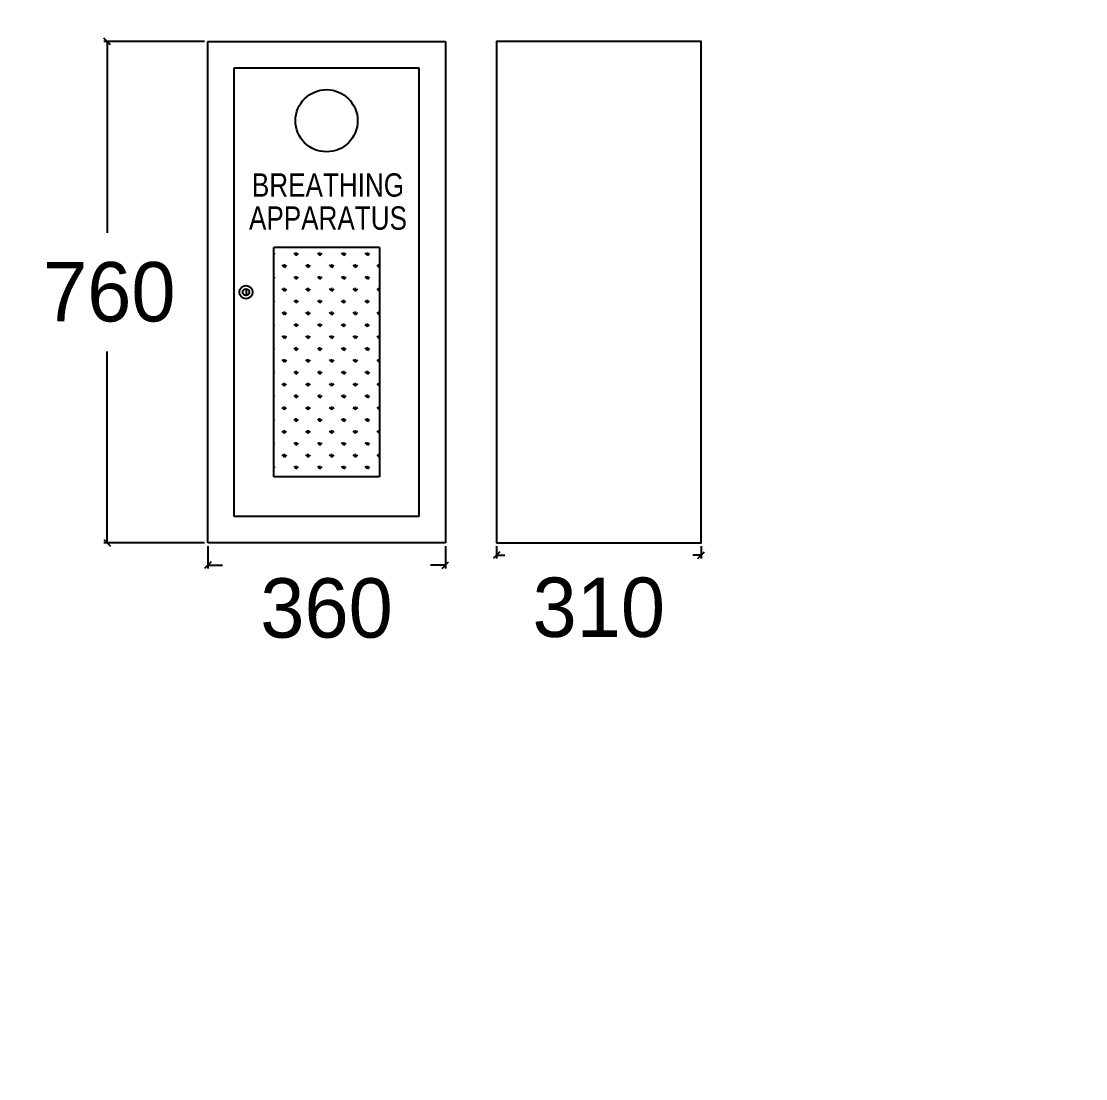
# Model space of a CAD drawing. Header units: millimetres. Extents: x -20146070 to 165023, y -3349561 to 35447.
# Drawn here: x -371719 to -370107, y -37863 to -36261 of the extents above; entities that cross this region are included whole.
import ezdxf
from ezdxf import colors
from ezdxf.entities.mleader import LeaderData, LeaderLine
from ezdxf.enums import TextEntityAlignment as Align
from ezdxf.math import Vec2, Vec3

# ---------------------------------------------------------------- set-up
doc = ezdxf.new("R2010")
doc.units = ezdxf.units.MM
doc.header["$LTSCALE"] = 50
doc.header["$PDMODE"] = 35
doc.linetypes.add('CONTINOUS', pattern=[0])
doc.layers.get('Defpoints').update_dxf_attribs({"color": 8, "lineweight": 9})
doc.layers.add('M_FIREALAM-_E-', color=10, linetype='Continuous')
doc.layers.add('NW-DIMENSION', color=7, linetype='Continuous')
doc.styles.add('RomanS', font='romans__.ttf', dxfattribs={"width": 0.75, "height": 40})
doc.styles.add('STYLE2', font='arial.ttf', dxfattribs={"width": 0.8})
doc.dimstyles.new('DI (MINI 100)', dxfattribs={"dimscale": 500, "dimtxt": 0.18, "dimasz": 0.02, "dimexe": 0.01, "dimexo": 0.01, "dimgap": 0.09, "dimtad": 0, "dimtih": 1, "dimtoh": 1, "dimdec": 0, "dimzin": 0, "dimdsep": 46, "dimtxsty": 'Standard', "dimblk": 'OBLIQUE', "dimcen": 0.09, "dimadec": 0, "dimazin": 0, "dimtfac": 1, "dimtdec": 0, "dimtofl": 0, "dimtmove": 2, "dimatfit": 3, "dimfxl": 1, "dimtolj": 1, "dimtzin": 0, "dimarcsym": 0})

# ---------------------------------------------------------------- blocks, each defined once
blk = doc.blocks.new('_Oblique')
at = {"color": 0, "linetype": 'ByBlock', "lineweight": -2}
blk.add_line((-0.5, -0.5), (0.5, 0.5), dxfattribs=at)
blk = doc.blocks.new('*D72')
at = {"layer": 'Defpoints', "color": 0, "ltscale": 100, "transparency": 16777216}
for p in [(-371437, -36291.5), (-371589.3, -37051.5), (-371437, -37051.5)]:
    blk.add_point(p, dxfattribs=at)
at = {"layer": 'NW-DIMENSION', "color": 0, "lineweight": -2, "ltscale": 100, "transparency": 16777216}
for p, q in [((-371442, -36291.5), (-371594.3, -36291.5)), ((-371589.3, -36291.5), (-371589.3, -36581.5)), ((-371589.3, -37051.5), (-371589.3, -36761.5)), ((-371442, -37051.5), (-371594.3, -37051.5))]:
    blk.add_line(p, q, dxfattribs=at)
at = {"layer": 'NW-DIMENSION', "color": 0, "lineweight": -2, "ltscale": 100, "transparency": 16777216, "xscale": 10, "yscale": 10, "zscale": 10}
for p, rotation in [((-371589.3, -36291.5), 90), ((-371589.3, -37051.5), 270)]:
    blk.add_blockref('_Oblique', p, dxfattribs=dict(at, rotation=rotation))
at = {"layer": 'NW-DIMENSION', "color": 0, "ltscale": 100, "transparency": 16777216, "insert": (-371586.1, -36671.5), "char_height": 90, "attachment_point": 5}
blk.add_mtext('\\A1;760', dxfattribs=at)
blk = doc.blocks.new('*D73')
at = {"layer": 'Defpoints', "color": 0, "ltscale": 100, "transparency": 16777216}
for p in [(-371437, -37051.5), (-371077, -37051.5), (-371077, -37085.4)]:
    blk.add_point(p, dxfattribs=at)
at = {"layer": 'NW-DIMENSION', "color": 0, "lineweight": -2, "ltscale": 100, "transparency": 16777216}
for p, q in [((-371437, -37056.5), (-371437, -37090.4)), ((-371077, -37056.5), (-371077, -37090.4)), ((-371437, -37085.4), (-371414.5, -37085.4)), ((-371077, -37085.4), (-371099.5, -37085.4))]:
    blk.add_line(p, q, dxfattribs=at)
at = {"layer": 'NW-DIMENSION', "color": 0, "lineweight": -2, "ltscale": 100, "transparency": 16777216, "xscale": 10, "yscale": 10, "zscale": 10, "rotation": 180}
blk.add_blockref('_Oblique', (-371437, -37085.4), dxfattribs=at)
at = {"layer": 'NW-DIMENSION', "color": 0, "lineweight": -2, "ltscale": 100, "transparency": 16777216, "xscale": 10, "yscale": 10, "zscale": 10}
blk.add_blockref('_Oblique', (-371077, -37085.4), dxfattribs=at)
at = {"layer": 'NW-DIMENSION', "color": 0, "ltscale": 100, "transparency": 16777216, "insert": (-371257, -37150.7), "char_height": 90, "attachment_point": 5}
blk.add_mtext('\\A1;360', dxfattribs=at)
blk = doc.blocks.new('*D77')
at = {"layer": 'Defpoints', "color": 0, "ltscale": 100, "transparency": 16777216}
for p in [(-370999.6, -37051.5), (-370689.6, -37051.5), (-370689.6, -37070)]:
    blk.add_point(p, dxfattribs=at)
at = {"layer": 'NW-DIMENSION', "color": 0, "lineweight": -2, "ltscale": 100, "transparency": 16777216}
for p, q in [((-370999.6, -37056.5), (-370999.6, -37075)), ((-370689.6, -37056.5), (-370689.6, -37075)), ((-370999.6, -37070), (-370987.1, -37070)), ((-370689.6, -37070), (-370702.1, -37070))]:
    blk.add_line(p, q, dxfattribs=at)
at = {"layer": 'NW-DIMENSION', "color": 0, "lineweight": -2, "ltscale": 100, "transparency": 16777216, "xscale": 10, "yscale": 10, "zscale": 10, "rotation": 180}
blk.add_blockref('_Oblique', (-370999.6, -37070), dxfattribs=at)
at = {"layer": 'NW-DIMENSION', "color": 0, "lineweight": -2, "ltscale": 100, "transparency": 16777216, "xscale": 10, "yscale": 10, "zscale": 10}
blk.add_blockref('_Oblique', (-370689.6, -37070), dxfattribs=at)
at = {"layer": 'NW-DIMENSION', "color": 0, "ltscale": 100, "transparency": 16777216, "insert": (-370844.6, -37149.6), "char_height": 90, "attachment_point": 5}
blk.add_mtext('\\A1;310', dxfattribs=at)
blk = doc.blocks.new('SMOKE_FC')
at = {"color": 7, "linetype": 'CONTINOUS'}
ml = blk.add_multileader_mtext('Standard', dxfattribs=at)
ml.set_content('{\\fArial|b0|i0|c0|p34;S}', color=7, style='RomanS')
ml.set_leader_properties(color=10)
ml.build(insert=Vec2(0, 0))
ml.multileader.update_dxf_attribs({"dogleg_length": 3.34, "arrow_head_size": 138.21, "scale": 50})
ctx = ml.context
ctx.base_point, ctx.scale, ctx.char_height, ctx.arrow_head_size, ctx.landing_gap_size, ctx.plane_origin = Vec3(10040043.16, 1663039.73), 50, 207.3094, 138.21, 138.21, Vec3(10036641.44, 1659230.95)
notes = []
notes.append((ctx, [(0, (0, 0, 0), (0, 0), (1, 0), 1, [])]))
ctx.mtext.insert, ctx.mtext.flow_direction = Vec3(10040181.36, 1663145.15), 5
for ctx, leaders in notes:
    for number, flags, end, landing, length, lines in leaders:
        leader = LeaderData()
        leader.index, (leader.has_last_leader_line, leader.has_dogleg_vector, leader.attachment_direction) = number, flags
        leader.last_leader_point, leader.dogleg_vector, leader.dogleg_length = Vec3(end), Vec3(landing), length
        for number, points, colour, breaks in lines:
            line = LeaderLine()
            line.index, line.vertices, line.color, line.breaks = number, Vec3.list(points), colors.encode_raw_color(colour), breaks
            leader.lines.append(line)
        ctx.leaders.append(leader)
blk = doc.blocks.new('SMOKE')
at = {"color": 7, "linetype": 'CONTINOUS'}
ml = blk.add_multileader_mtext('Standard', dxfattribs=at)
ml.set_content('{\\fArial|b0|i0|c0|p34;S}', color=7, style='RomanS')
ml.set_leader_properties(color=10)
ml.build(insert=Vec2(0, 0))
ml.multileader.update_dxf_attribs({"dogleg_length": 3.34, "arrow_head_size": 171.11, "scale": 50})
ctx = ml.context
ctx.base_point, ctx.scale, ctx.char_height, ctx.arrow_head_size, ctx.landing_gap_size, ctx.plane_origin = Vec3(10040458.85, 1663039.05), 50, 256.6687, 171.11, 171.11, Vec3(10036247.2, 1658323.42)
notes = []
notes.append((ctx, [(0, (0, 0, 0), (0, 0), (1, 0), 1, [])]))
ctx.mtext.insert, ctx.mtext.flow_direction = Vec3(10040629.96, 1663169.57), 5
for ctx, leaders in notes:
    for number, flags, end, landing, length, lines in leaders:
        leader = LeaderData()
        leader.index, (leader.has_last_leader_line, leader.has_dogleg_vector, leader.attachment_direction) = number, flags
        leader.last_leader_point, leader.dogleg_vector, leader.dogleg_length = Vec3(end), Vec3(landing), length
        for number, points, colour, breaks in lines:
            line = LeaderLine()
            line.index, line.vertices, line.color, line.breaks = number, Vec3.list(points), colors.encode_raw_color(colour), breaks
            leader.lines.append(line)
        ctx.leaders.append(leader)

msp = doc.modelspace()

# ---------------------------------------------------------------- hatches: boundary and pattern name
at = {"layer": 'M_FIREALAM-_E-'}
h = msp.add_hatch(dxfattribs=at)
h.set_pattern_fill('GRASS', color=0, style=0)
h.set_pattern_definition([(90, (-873047.744, 1105852.196), (-17.96051224, 17.96051224), [4.7625, -31.1585245]), (45, (-873047.744, 1105852.196), (-17.96051224, 17.96051224), [4.7625, -20.6375]), (135, (-873047.744, 1105852.196), (-17.96051224, -17.96051224), [4.7625, -20.6375])])
h.paths.add_polyline_path([(-371337, -36951.5), (-371177, -36951.5), (-371177, -36603.6), (-371337, -36603.6)])

# ---------------------------------------------------------------- linework, layer by layer
for p, q in [((-371437, -37051.5), (-371437, -36291.5)), ((-371437, -36291.5), (-371077, -36291.5)), ((-371077, -36291.5), (-371077, -37051.5)), ((-371397, -37011.5), (-371397, -36331.5)), ((-371397, -36331.5), (-371117, -36331.5)), ((-371117, -36331.5), (-371117, -37011.5)), ((-371117, -37011.5), (-371397, -37011.5)), ((-371077, -37051.5), (-371437, -37051.5))]:
    msp.add_line(p, q, dxfattribs=at)
at = {"layer": 'M_FIREALAM-_E-', "color": 0}
for p, q in [((-371337, -36951.5), (-371337, -36603.6)), ((-371177, -36603.6), (-371337, -36603.6)), ((-371177, -36603.6), (-371177, -36951.5)), ((-371177, -36951.5), (-371337, -36951.5))]:
    msp.add_line(p, q, dxfattribs=at)
at = {"layer": 'M_FIREALAM-_E-'}
msp.add_lwpolyline([(-370999.6, -37051.5), (-370689.6, -37051.5), (-370689.6, -36291.5), (-370999.6, -36291.5)], close=True, dxfattribs=at)
msp.add_lwpolyline([(-371379, -36668.5), (-371379, -36674.5)], dxfattribs=at)
at = {"layer": 'M_FIREALAM-_E-', "color": 0}
msp.add_circle((-371257, -36411.7), 47.1, dxfattribs=at)
at = {"layer": 'M_FIREALAM-_E-'}
for radius in [10, 5]:
    msp.add_circle((-371379, -36671.5), radius, dxfattribs=at)

# ---------------------------------------------------------------- block references
for name, p, xscale, yscale, zscale in [('SMOKE', (-13215027, -2136319.2), 1.28, 1.28, 1.28), ('SMOKE', (-12842896.3, -2136319.2), 1.28, 1.28, 1.28), ('SMOKE', (-13209527.3, -2137019.4), 1.28, 1.28, 1.28), ('SMOKE', (-12837356.5, -2137100.4), 1.28, 1.28, 1.28), ('SMOKE', (-13215027, -2138819.2), 1.28, 1.28, 1.28), ('SMOKE', (-12842882.2, -2139119.2), 1.28, 1.28, 1.28), ('SMOKE', (-12837356.5, -2141062.9), 1.28, 1.28, 1.28), ('SMOKE', (-13209538.6, -2141143.9), 1.28, 1.28, 1.28), ('SMOKE', (-13216376.9, -2141531.7), 1.28, 1.28, 1.28), ('SMOKE', (-13213677.1, -2141531.7), 1.28, 1.28, 1.28), ('SMOKE', (-12844197.6, -2141531.7), 1.28, 1.28, 1.28), ('SMOKE', (-12841946.4, -2141531.7), 1.28, 1.28, 1.28), ('SMOKE', (-10646155.8, -1718610.1), 1.024, 1.024, 1.024), ('SMOKE', (-10273997.7, -1718610.1), 1.024, 1.024, 1.024), ('SMOKE', (-10644656.4, -1718640.4), 1.024, 1.024, 1.024), ('SMOKE', (-10272498.3, -1718640.4), 1.024, 1.024, 1.024), ('SMOKE', (-13016264.7, -2148128.1), 1.28, 1.28, 1.28), ('SMOKE', (-20146070.2, -3348204.7), 2, 2, 2), ('SMOKE_FC', (-20145143.2, -3349560.7), 2, 2, 2)]:
    msp.add_blockref(name, p, dxfattribs=dict(at, xscale=xscale, yscale=yscale, zscale=zscale))

# ---------------------------------------------------------------- texts
at = {"layer": 'M_FIREALAM-_E-', "color": 0, "style": 'STYLE2', "width": 0.8}
for s, p in [('BREATHING', (-371254.8, -36537.4)), ('APPARATUS', (-371254.8, -36587.5))]:
    msp.add_text(s, height=35.36, dxfattribs=at).set_placement(p, align=Align.BOTTOM_CENTER)

# ---------------------------------------------------------------- dimensions: what is measured, and where the dimension line sits
at = {"layer": 'NW-DIMENSION', "ltscale": 100}
dim = msp.add_linear_dim(base=(-371589.3, -37051.5), p1=(-371437, -36291.5), p2=(-371437, -37051.5), angle=90, dimstyle='DI (MINI 100)', dxfattribs=at)
dim.commit()
dim.dimension.update_dxf_attribs({"geometry": '*D72', "text_midpoint": (-371586.1, -36671.5), "dimtype": 160})
for base, p1, p2, picture, middle in [((-371077, -37085.4), (-371437, -37051.5), (-371077, -37051.5), '*D73', (-371257, -37150.7)), ((-370689.6, -37070), (-370999.6, -37051.5), (-370689.6, -37051.5), '*D77', (-370844.6, -37149.6))]:
    dim = msp.add_linear_dim(base=base, p1=p1, p2=p2, dimstyle='DI (MINI 100)', dxfattribs=at)
    dim.commit()
    dim.dimension.update_dxf_attribs({"geometry": picture, "text_midpoint": middle, "dimtype": 160})

doc.saveas('drawing.dxf')
